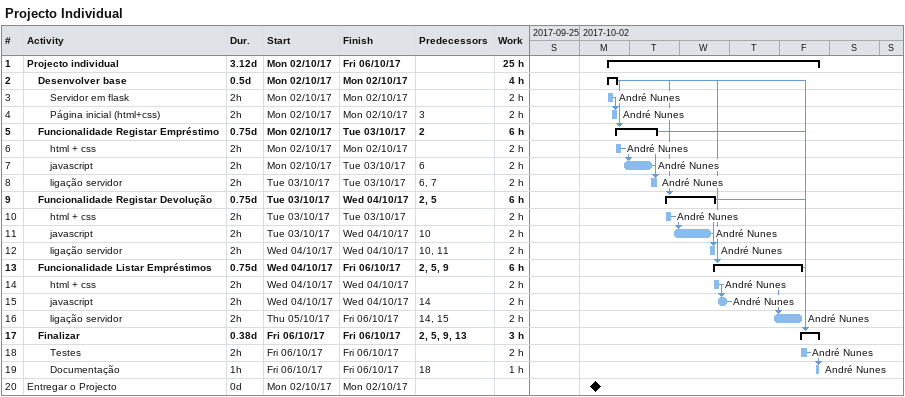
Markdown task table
Projecto Individual

| ID | Level | Task | Duration | Start | Finish | Predecessors | Resources | Work (h) |
|---|---|---|---|---|---|---|---|---|
| 1 | 1 | **Projecto individual** | 3.12d | 2017-10-02 | 2017-10-06 |  |  | 25 |
| 2 | 2 | **Desenvolver base** | 0.5d | 2017-10-02 | 2017-10-02 |  |  | 4 |
| 3 | 3 | Servidor em flask | 2h | 2017-10-02 | 2017-10-02 |  | André Nunes | 2 |
| 4 | 3 | Página inicial (html+css) | 2h | 2017-10-02 | 2017-10-02 | 3 | André Nunes | 2 |
| 5 | 2 | **Funcionalidade Registar Empréstimo** | 0.75d | 2017-10-02 | 2017-10-03 | 2 |  | 6 |
| 6 | 3 | html + css | 2h | 2017-10-02 | 2017-10-02 |  | André Nunes | 2 |
| 7 | 3 | javascript | 2h | 2017-10-02 | 2017-10-03 | 6 | André Nunes | 2 |
| 8 | 3 | ligação servidor | 2h | 2017-10-03 | 2017-10-03 | 6, 7 | André Nunes | 2 |
| 9 | 2 | **Funcionalidade Registar Devolução** | 0.75d | 2017-10-03 | 2017-10-04 | 2, 5 |  | 6 |
| 10 | 3 | html + css | 2h | 2017-10-03 | 2017-10-03 |  | André Nunes | 2 |
| 11 | 3 | javascript | 2h | 2017-10-03 | 2017-10-04 | 10 | André Nunes | 2 |
| 12 | 3 | ligação servidor | 2h | 2017-10-04 | 2017-10-04 | 10, 11 | André Nunes | 2 |
| 13 | 2 | **Funcionalidade Listar Empréstimos** | 0.75d | 2017-10-04 | 2017-10-06 | 2, 5, 9 |  | 6 |
| 14 | 3 | html + css | 2h | 2017-10-04 | 2017-10-04 |  | André Nunes | 2 |
| 15 | 3 | javascript | 2h | 2017-10-04 | 2017-10-04 | 14 | André Nunes | 2 |
| 16 | 3 | ligação servidor | 2h | 2017-10-05 | 2017-10-06 | 14, 15 | André Nunes | 2 |
| 17 | 2 | **Finalizar** | 0.38d | 2017-10-06 | 2017-10-06 | 2, 5, 9, 13 |  | 3 |
| 18 | 3 | Testes | 2h | 2017-10-06 | 2017-10-06 |  | André Nunes | 2 |
| 19 | 3 | Documentação | 1h | 2017-10-06 | 2017-10-06 | 18 | André Nunes | 1 |
| 20 | 1 | Entregar o Projecto | 0d | 2017-10-02 | 2017-10-02 |  |  |  |
